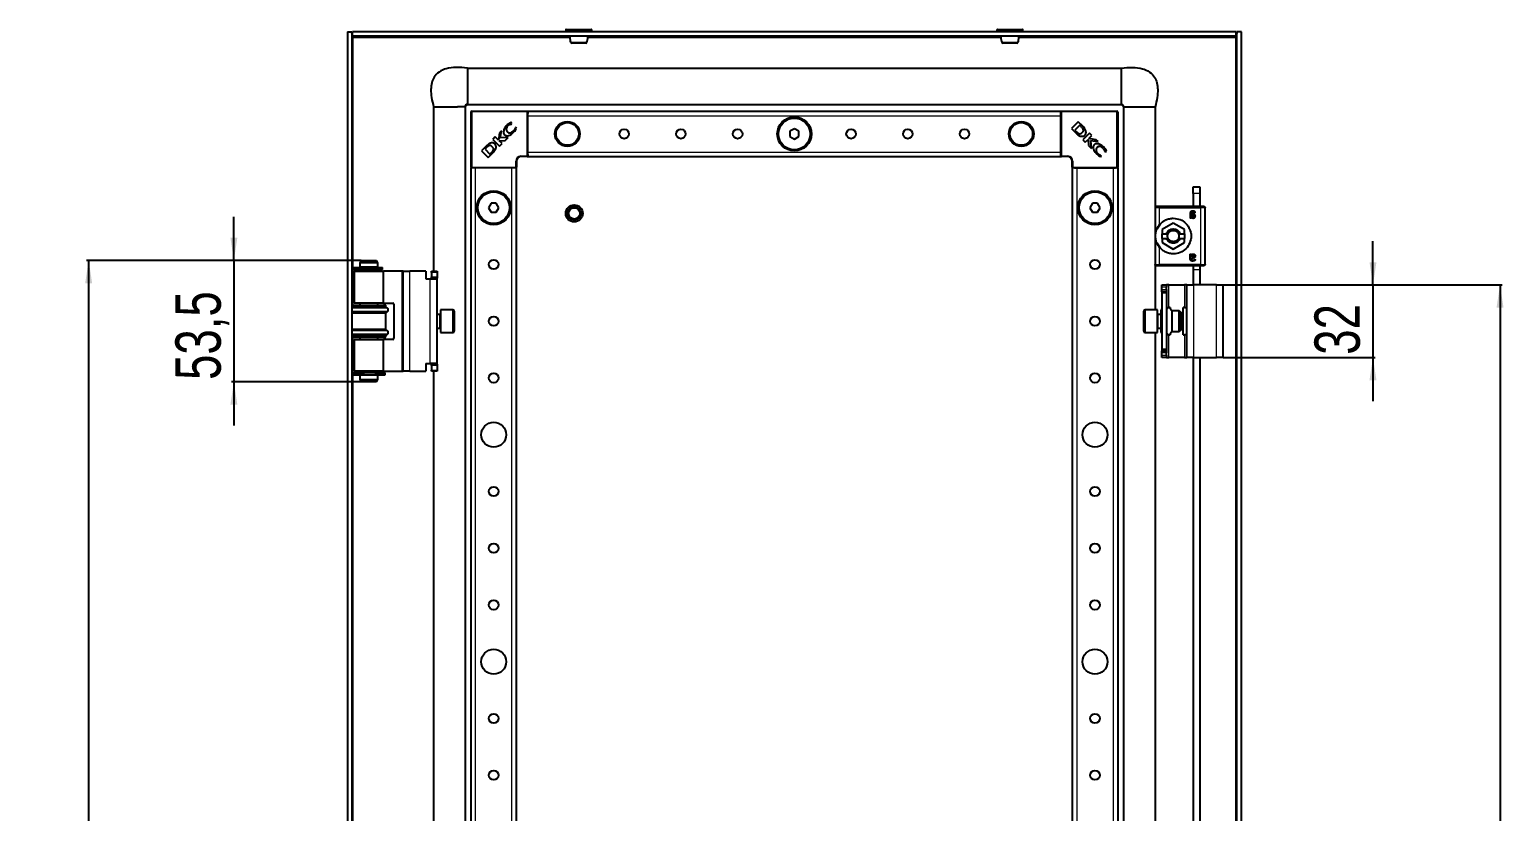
# Model space of a CAD drawing. Header units: millimetres. Extents: x -165 to 1228, y -811 to 1017.
# Drawn here: x 578 to 1228, y 523 to 868 of the extents above; entities that cross this region are included whole.
import ezdxf

# ---------------------------------------------------------------- set-up
doc = ezdxf.new("R2010")
doc.units = ezdxf.units.MM
doc.layers.add('FORMAT', color=7, linetype='Continuous')
doc.styles.add('SLDTEXTSTYLE0', font='TXT', dxfattribs={"width": 0.75})
doc.dimstyles.new('SLDDIMSTYLE0', dxfattribs={"dimtxt": 20, "dimasz": 10, "dimexe": 0, "dimexo": 0.0625, "dimgap": 5, "dimtad": 2, "dimdec": 1, "dimrnd": 1e-09, "dimzin": 12, "dimdsep": 46, "dimtxsty": 'SLDTEXTSTYLE0', "dimsah": 1, "dimcen": 0.09, "dimadec": 0, "dimazin": 3, "dimtfac": 1, "dimtofl": 0, "dimtmove": 0, "dimatfit": 3, "dimfxl": 0, "dimfrac": 2, "dimtolj": 1, "dimtzin": 12, "dimarcsym": 0})
doc.dimstyles.new('SLDDIMSTYLE1', dxfattribs={"dimtxt": 20, "dimasz": 10, "dimexe": 0, "dimexo": 0.0625, "dimgap": 5, "dimtad": 2, "dimdec": 1, "dimrnd": 1e-09, "dimzin": 12, "dimdsep": 46, "dimtxsty": 'SLDTEXTSTYLE0', "dimsah": 1, "dimcen": 0.09, "dimadec": 0, "dimazin": 3, "dimtfac": 1, "dimtmove": 0, "dimatfit": 0, "dimfxl": 0, "dimfrac": 2, "dimtolj": 1, "dimtzin": 12, "dimarcsym": 0})

# ---------------------------------------------------------------- blocks, each defined once
blk = doc.blocks.new('_D_4')
at = {"layer": 'FORMAT'}
for p, q in [((668.06, 765.89), (668.06, 785.12)), ((724.13, 765.89), (667.06, 765.89)), ((668.06, 765.89), (668.06, 712.39)), ((724.13, 712.39), (667.06, 712.39)), ((668.06, 712.39), (668.06, 693.16))]:
    blk.add_line(p, q, dxfattribs=at)
for points in [[(668.06, 765.89), (669.59, 775.89), (666.52, 775.89)], [(668.06, 712.39), (666.52, 702.39), (669.59, 702.39)]]:
    blk.add_solid(points, dxfattribs=at)
at = {"layer": 'FORMAT', "insert": (642.27, 713.28), "char_height": 20, "attachment_point": 1, "rotation": 90, "style": 'SLDTEXTSTYLE0'}
blk.add_mtext('53,5', dxfattribs=at)
blk = doc.blocks.new('_D_5')
at = {"layer": 'FORMAT'}
for p, q in [((1104.07, 755.14), (1227.07, 755.14)), ((1226.07, 755.14), (1226.07, -576.86)), ((1104.07, -576.86), (1227.07, -576.86))]:
    blk.add_line(p, q, dxfattribs=at)
for points in [[(1226.07, 755.14), (1224.53, 745.14), (1227.6, 745.14)], [(1226.07, -576.86), (1227.6, -566.86), (1224.53, -566.86)]]:
    blk.add_solid(points, dxfattribs=at)
at = {"layer": 'FORMAT', "insert": (1200.28, 59.58), "char_height": 20, "attachment_point": 1, "rotation": 90, "style": 'SLDTEXTSTYLE0'}
blk.add_mtext('1332', dxfattribs=at)
blk = doc.blocks.new('_D_6')
at = {"layer": 'FORMAT'}
for p, q in [((1170.07, 755.14), (1170.07, 774.37)), ((1104.07, 755.14), (1171.07, 755.14)), ((1170.07, 755.14), (1170.07, 723.14)), ((1104.07, 723.14), (1171.07, 723.14)), ((1170.07, 723.14), (1170.07, 703.91))]:
    blk.add_line(p, q, dxfattribs=at)
for points in [[(1170.07, 755.14), (1171.6, 765.14), (1168.53, 765.14)], [(1170.07, 723.14), (1168.53, 713.14), (1171.6, 713.14)]]:
    blk.add_solid(points, dxfattribs=at)
at = {"layer": 'FORMAT', "insert": (1144.28, 724.36), "char_height": 20, "attachment_point": 1, "rotation": 90, "style": 'SLDTEXTSTYLE0'}
blk.add_mtext('32', dxfattribs=at)
blk = doc.blocks.new('_D_7')
at = {"layer": 'FORMAT'}
for p, q in [((724.13, 765.89), (603.06, 765.89)), ((604.06, 765.89), (604.06, -587.61)), ((724.13, -587.61), (603.06, -587.61))]:
    blk.add_line(p, q, dxfattribs=at)
for points in [[(604.06, 765.89), (602.52, 755.89), (605.59, 755.89)], [(604.06, -587.61), (605.59, -577.61), (602.52, -577.61)]]:
    blk.add_solid(points, dxfattribs=at)
at = {"layer": 'FORMAT', "insert": (578.27, 48.5), "char_height": 20, "attachment_point": 1, "rotation": 90, "style": 'SLDTEXTSTYLE0'}
blk.add_mtext('1353,5', dxfattribs=at)

msp = doc.modelspace()

# ---------------------------------------------------------------- linework, layer by layer
at = {"color": 7, "linetype": 'Continuous', "lineweight": 25}
for p, q in [((718.06, 866.64), (720.06, 866.64)), ((718.06, 866.64), (718.06, -688.36)), ((720.06, 866.64), (720.06, -688.36)), ((720.36, 864.64), (720.36, 866.64)), ((1109.76, 866.64), (720.36, 866.64)), ((1109.76, 864.64), (720.36, 864.64)), ((720.66, 864.04), (720.46, 864.64)), ((814.31, 867.39), (814.31, 866.64)), ((814.56, 867.64), (825.56, 867.64)), ((825.81, 866.64), (825.81, 867.39)), ((1004.31, 867.39), (1004.31, 866.64)), ((1004.56, 867.64), (1013.07, 867.64)), ((1013.07, 867.64), (1015.56, 867.64)), ((1015.81, 866.64), (1015.81, 867.39)), ((1109.67, 864.64), (1109.46, 864.04)), ((1109.76, 864.64), (1109.76, 866.64)), ((1110.06, -688.36), (1110.06, 866.64)), ((1112.06, 866.64), (1110.06, 866.64)), ((1112.06, -688.36), (1112.06, 866.64)), ((771.06, 850.64), (771.06, 834.8)), ((771.06, 850.64), (1059.06, 850.64)), ((756.06, 833.64), (757.04, 833.64)), ((756.06, 833.64), (756.06, 761.14)), ((757.04, 833.64), (759.49, 833.64)), ((759.49, 833.64), (763.06, 833.64)), ((763.06, 833.64), (766.63, 833.64)), ((770.06, 833.64), (770.06, -655.36)), ((771.06, 834.64), (1059.06, 834.64)), ((772.86, 831.64), (797.26, 831.64)), ((797.56, 831.34), (797.56, 831.64)), ((797.56, 831.64), (1032.56, 831.64)), ((1032.56, 831.34), (1032.56, 831.64)), ((1032.86, 831.64), (1057.26, 831.64)), ((1060.06, 833.64), (1060.06, -655.36)), ((1074.06, 833.64), (1074.06, 789.31)), ((772.56, 806.94), (772.56, 831.34)), ((790.5, 826.1), (790.16, 826.78)), ((790.36, 825.96), (790.5, 826.1)), ((797.56, 831.34), (797.56, 830.69)), ((797.56, 829.64), (797.56, 830.69)), ((797.56, 813.64), (797.56, 829.64)), ((1032.56, 830.69), (1032.56, 831.34)), ((1032.56, 829.64), (1032.56, 830.69)), ((1032.56, 813.64), (1032.56, 829.64)), ((1040.17, 826.99), (1037.21, 824.03)), ((1040.87, 825.47), (1038.69, 823.29)), ((1042.16, 825), (1040.17, 826.99)), ((1041.61, 824.75), (1040.87, 825.47)), ((1057.56, 831.34), (1057.56, 806.94)), ((783.26, 820.3), (782.21, 819.25)), ((782.21, 819.25), (785.17, 816.29)), ((784.65, 818.91), (783.26, 820.3)), ((785.14, 822.17), (784.65, 818.91)), ((784.99, 818.59), (787.65, 818.77)), ((786.23, 817.35), (784.99, 818.59)), ((785.93, 822.97), (785.14, 822.17)), ((785.46, 819.87), (785.93, 822.97)), ((788.93, 820.05), (785.46, 819.87)), ((787.65, 818.77), (788.93, 820.05)), ((792.31, 824.52), (792.2, 824.41)), ((792.56, 824.01), (792.31, 824.52)), ((915.06, 823.95), (913.06, 822.79)), ((913.06, 822.79), (913.06, 820.48)), ((913.06, 820.48), (915.06, 819.33)), ((917.06, 822.79), (915.06, 823.95)), ((915.06, 819.33), (917.06, 820.48)), ((917.06, 820.48), (917.06, 822.79)), ((1037.21, 824.03), (1039.1, 822.14)), ((1038.69, 823.29), (1039.37, 822.63)), ((1039.1, 822.14), (1039.12, 822.12)), ((1045.17, 821.99), (1042.21, 819.03)), ((1042.21, 819.03), (1043.27, 817.97)), ((1043.27, 817.97), (1044.51, 819.21)), ((1044.51, 819.21), (1044.69, 816.55)), ((1044.83, 819.55), (1046.22, 820.94)), ((1048.09, 819.06), (1044.83, 819.55)), ((1046.22, 820.94), (1045.17, 821.99)), ((1045.79, 818.74), (1048.89, 818.27)), ((1045.97, 815.27), (1045.79, 818.74)), ((1048.89, 818.27), (1048.09, 819.06)), ((779.2, 816.24), (777.21, 814.25)), ((777.21, 814.25), (780.17, 811.29)), ((779.45, 815.69), (778.73, 814.95)), ((778.73, 814.95), (780.91, 812.77)), ((780.17, 811.29), (782.06, 813.18)), ((780.91, 812.77), (781.57, 813.45)), ((782.06, 813.18), (782.08, 813.2)), ((785.17, 816.29), (786.23, 817.35)), ((797.56, 812.59), (797.56, 813.64)), ((797.56, 812.59), (797.56, 811.94)), ((1032.56, 812.59), (1032.56, 813.64)), ((1032.56, 811.94), (1032.56, 812.59)), ((1044.69, 816.55), (1045.97, 815.27)), ((1051.88, 813.84), (1052.02, 813.7)), ((1052.02, 813.7), (1052.7, 814.04)), ((772.56, -628.36), (772.56, 806.64)), ((772.86, 806.64), (772.56, 806.64)), ((773.51, 806.64), (772.86, 806.64)), ((774.56, 806.64), (773.51, 806.64)), ((790.56, 806.64), (774.56, 806.64)), ((791.61, 806.64), (790.56, 806.64)), ((792.26, 806.64), (791.61, 806.64)), ((792.56, 806.64), (792.26, 806.64)), ((792.56, 809.64), (792.56, 806.94)), ((792.56, -628.36), (792.56, 806.64)), ((797.26, 811.64), (794.56, 811.64)), ((797.56, 811.64), (797.56, 811.94)), ((797.56, 811.64), (1032.56, 811.64)), ((1032.56, 811.64), (1032.56, 811.94)), ((1035.56, 811.64), (1032.86, 811.64)), ((1037.56, 806.94), (1037.56, 809.64)), ((1037.56, 806.64), (1037.56, -628.36)), ((1037.56, 806.64), (1037.86, 806.64)), ((1038.51, 806.64), (1037.86, 806.64)), ((1038.51, 806.64), (1039.56, 806.64)), ((1039.56, 806.64), (1055.56, 806.64)), ((1049.93, 811.64), (1050.44, 811.89)), ((1050.44, 811.89), (1050.34, 812)), ((1055.56, 806.64), (1056.61, 806.64)), ((1057.26, 806.64), (1056.61, 806.64)), ((1057.26, 806.64), (1057.56, 806.64)), ((1057.56, 806.64), (1057.56, -628.36)), ((1090.76, 798.34), (1093.76, 798.34)), ((1090.76, 795.34), (1090.76, 798.34)), ((1090.76, 795.34), (1090.76, 789.64)), ((1093.76, 798.34), (1093.76, 795.34)), ((1093.76, 795.34), (1093.76, 789.64)), ((781.41, 791.14), (780.25, 789.14)), ((780.25, 789.14), (781.41, 787.14)), ((783.72, 791.14), (781.41, 791.14)), ((781.41, 787.14), (783.72, 787.14)), ((784.87, 789.14), (783.72, 791.14)), ((783.72, 787.14), (784.87, 789.14)), ((1046.41, 791.14), (1045.25, 789.14)), ((1045.25, 789.14), (1046.41, 787.14)), ((1048.72, 791.14), (1046.41, 791.14)), ((1046.41, 787.14), (1048.72, 787.14)), ((1049.87, 789.14), (1048.72, 791.14)), ((1048.72, 787.14), (1049.87, 789.14)), ((1074.06, 789.14), (1074.06, 764.14)), ((1094.06, 789.64), (1076.06, 789.64)), ((1089.5, 786.6), (1089.5, 784.73)), ((1090.03, 786.35), (1090.03, 786.56)), ((1090.41, 786.35), (1090.03, 786.35)), ((1094.66, 789.64), (1094.41, 789.64)), ((1096.06, 764.14), (1096.06, 789.14)), ((1074.89, 779.77), (1076.4, 782.02)), ((1082.06, 782.36), (1077.11, 779.5)), ((1087.01, 779.5), (1082.06, 782.36)), ((1089.96, 784.73), (1089.96, 785.01)), ((1090.35, 784.7), (1089.96, 785.01)), ((1090.03, 785.99), (1090.46, 785.99)), ((1090.03, 785.41), (1090.03, 785.99)), ((1076.4, 771.26), (1074.89, 773.51)), ((1077.11, 779.5), (1077.11, 777.64)), ((1077.11, 775.64), (1077.11, 777.64)), ((1077.11, 777.64), (1079.07, 777.64)), ((1077.11, 775.64), (1077.11, 773.78)), ((1077.11, 775.64), (1079.07, 775.64)), ((1077.11, 773.78), (1082.06, 770.92)), ((1079.77, 777.64), (1079.07, 777.64)), ((1079.07, 775.64), (1079.77, 775.64)), ((1082.06, 770.92), (1087.01, 773.78)), ((1085.05, 777.64), (1084.35, 777.64)), ((1084.35, 775.64), (1085.05, 775.64)), ((1085.05, 777.64), (1087.01, 777.64)), ((1085.05, 775.64), (1087.01, 775.64)), ((1087.01, 777.64), (1087.01, 779.5)), ((1087.01, 777.64), (1087.01, 775.64)), ((1087.01, 773.78), (1087.01, 775.64)), ((1089.5, 766.68), (1089.5, 768.55)), ((1089.96, 768.55), (1089.96, 768.27)), ((1090.03, 767.29), (1090.03, 767.87)), ((1090.46, 767.29), (1090.03, 767.29)), ((1090.41, 766.93), (1090.03, 766.93)), ((1090.03, 766.93), (1090.03, 766.71)), ((720.41, 762.84), (720.41, 761.94)), ((720.41, 762.84), (733.3, 762.84)), ((720.41, 761.94), (733.3, 761.94)), ((721.11, 761.14), (721.11, 747.14)), ((721.11, 761.14), (734.01, 761.14)), ((724.14, 765.89), (723.56, 764.89)), ((723.56, 764.89), (723.56, 762.89)), ((731.56, 764.89), (723.56, 764.89)), ((728.32, 762.89), (723.56, 762.89)), ((723.56, 761.89), (723.56, 761.14)), ((728.32, 761.89), (723.56, 761.89)), ((724.06, 762.89), (724.06, 762.84)), ((724.06, 761.94), (724.06, 761.89)), ((724.14, 765.89), (730.98, 765.89)), ((731.56, 762.89), (728.32, 762.89)), ((731.56, 761.89), (728.32, 761.89)), ((731.56, 764.89), (730.98, 765.89)), ((731.06, 762.84), (731.06, 762.89)), ((731.06, 761.89), (731.06, 761.94)), ((731.56, 762.89), (731.56, 764.89)), ((731.56, 761.14), (731.56, 761.89)), ((733.3, 762.84), (733.39, 762.84)), ((733.3, 761.94), (733.39, 761.94)), ((733.39, 761.94), (733.39, 762.84)), ((733.39, 762.84), (733.6, 762.84)), ((733.39, 761.94), (733.6, 761.94)), ((733.6, 761.94), (733.6, 762.84)), ((734.01, 747.14), (734.01, 761.14)), ((742.11, 761.14), (734.01, 761.14)), ((742.61, 761.14), (742.11, 761.14)), ((742.61, 717.14), (742.61, 761.14)), ((742.61, 761.14), (745.61, 761.14)), ((752.61, 761.14), (745.61, 761.14)), ((752.61, 761.14), (752.61, 757.84)), ((755.11, 761.14), (757.61, 761.14)), ((755.11, 760.64), (755.11, 761.14)), ((755.11, 760.64), (755.11, 758.64)), ((757.61, 761.14), (757.61, 760.64)), ((757.61, 760.64), (757.61, 758.64)), ((1074.06, 763.96), (1074.06, 744.14)), ((1076.06, 763.64), (1094.06, 763.64)), ((1090.76, 763.71), (1090.76, 761.84)), ((1090.76, 761.84), (1090.76, 755.14)), ((1093.76, 763.71), (1093.76, 761.84)), ((1093.76, 761.84), (1093.76, 755.14)), ((1094.41, 763.64), (1094.66, 763.64)), ((752.61, 757.84), (754.61, 757.84)), ((754.61, 757.84), (757.61, 757.84)), ((755.11, 758.14), (755.11, 758.64)), ((757.61, 758.14), (755.11, 758.14)), ((755.11, 758.14), (755.11, 757.84)), ((757.61, 758.64), (757.61, 758.14)), ((757.61, 757.84), (757.61, 758.14)), ((757.61, 720.44), (757.61, 757.84)), ((1077.06, 755.14), (1079.06, 755.14)), ((1077.06, 754.14), (1077.06, 755.14)), ((1077.06, 753.14), (1077.06, 754.14)), ((1079.06, 755.14), (1079.06, 754.14)), ((1080.06, 755.14), (1079.06, 755.14)), ((1079.06, 753.14), (1079.06, 754.14)), ((1080.06, 755.14), (1087.06, 755.14)), ((1088.06, 755.14), (1087.06, 755.14)), ((1088.06, 755.14), (1091.06, 755.14)), ((1088.06, 723.14), (1088.06, 755.14)), ((1101.06, 755.14), (1091.06, 755.14)), ((1101.06, 755.14), (1104.06, 755.14)), ((1104.06, 723.14), (1104.06, 755.14)), ((734.01, 747.14), (721.11, 747.14)), ((723.56, 747.14), (723.56, 746.14)), ((731.56, 746.14), (731.56, 747.14)), ((734.01, 747.14), (738.11, 747.14)), ((1077.06, 752.14), (1077.06, 753.14)), ((1079.06, 752.14), (1077.06, 752.14)), ((1077.06, 752.14), (1077.06, 751.64)), ((1079.06, 751.64), (1077.06, 751.64)), ((1077.06, 751.64), (1077.06, 726.64)), ((1079.06, 753.14), (1079.06, 752.14)), ((1079.06, 752.14), (1079.06, 751.64)), ((1079.06, 751.64), (1079.06, 726.64)), ((720.06, 746.14), (735.06, 746.14)), ((735.06, 745.54), (720.06, 745.54)), ((735.06, 742.74), (720.06, 742.74)), ((735.06, 745.54), (735.06, 746.14)), ((735.76, 744.85), (735.06, 745.54)), ((735.06, 742.74), (735.76, 743.43)), ((735.06, 735.54), (735.06, 742.74)), ((738.61, 746.64), (738.61, 731.64)), ((758.86, 742.14), (757.61, 742.14)), ((764.51, 744.14), (759.11, 744.14)), ((759.11, 744.14), (759.11, 734.14)), ((765.11, 743.54), (765.11, 734.74)), ((1069.06, 736.89), (1069.06, 743.54)), ((1075.06, 744.14), (1069.66, 744.14)), ((1075.06, 736.58), (1075.06, 744.14)), ((1076.56, 742.14), (1075.31, 742.14)), ((1077.06, 744.14), (1076.56, 744.14)), ((1076.56, 744.14), (1076.56, 742.93)), ((1076.56, 742.93), (1076.56, 734.14)), ((1079.06, 745.14), (1080.06, 745.14)), ((1080.76, 745.14), (1080.06, 745.14)), ((1080.76, 745.14), (1080.76, 744.69)), ((1084.69, 743.64), (1081.56, 743.64)), ((1081.56, 734.64), (1081.56, 743.64)), ((1085.56, 743.14), (1084.69, 743.64)), ((1084.69, 734.64), (1084.69, 743.64)), ((1085.56, 735.14), (1085.56, 743.14)), ((1086.36, 733.14), (1086.36, 745.14)), ((1087.06, 745.14), (1086.36, 745.14)), ((1087.06, 745.14), (1088.06, 745.14)), ((735.06, 735.54), (720.06, 735.54)), ((735.76, 734.85), (735.06, 735.54)), ((757.61, 736.14), (758.86, 736.14)), ((759.11, 734.14), (764.51, 734.14)), ((1069.06, 734.74), (1069.06, 736.89)), ((1069.66, 734.14), (1075.06, 734.14)), ((1074.06, 734.14), (1074.06, 414.31)), ((1075.06, 734.14), (1075.06, 736.58)), ((1075.31, 736.14), (1076.56, 736.14)), ((1076.56, 734.14), (1077.06, 734.14)), ((1081.56, 734.64), (1084.69, 734.64)), ((1084.69, 734.64), (1085.56, 735.14)), ((735.06, 732.74), (720.06, 732.74)), ((720.06, 732.14), (735.06, 732.14)), ((721.11, 731.14), (721.11, 717.14)), ((721.11, 731.14), (734.01, 731.14)), ((723.56, 732.14), (723.56, 731.14)), ((731.56, 731.14), (731.56, 732.14)), ((734.01, 717.14), (734.01, 731.14)), ((738.11, 731.14), (734.01, 731.14)), ((735.06, 732.74), (735.76, 733.43)), ((735.06, 732.14), (735.06, 732.74)), ((1080.06, 733.14), (1079.06, 733.14)), ((1080.06, 733.14), (1080.76, 733.14)), ((1080.76, 733.59), (1080.76, 733.14)), ((1086.36, 733.14), (1087.06, 733.14)), ((1088.06, 733.14), (1087.06, 733.14)), ((1079.06, 726.64), (1077.06, 726.64)), ((1077.06, 726.64), (1077.06, 726.14)), ((1077.06, 725.14), (1077.06, 726.14)), ((1077.06, 726.14), (1079.06, 726.14)), ((1077.06, 724.14), (1077.06, 725.14)), ((1077.06, 723.14), (1077.06, 724.14)), ((1079.06, 723.14), (1077.06, 723.14)), ((1079.06, 726.64), (1079.06, 726.14)), ((1079.06, 726.14), (1079.06, 725.14)), ((1079.06, 724.14), (1079.06, 725.14)), ((1079.06, 724.14), (1079.06, 723.14)), ((1079.06, 723.14), (1080.06, 723.14)), ((1087.06, 723.14), (1080.06, 723.14)), ((1087.06, 723.14), (1088.06, 723.14)), ((1091.06, 723.14), (1088.06, 723.14)), ((1090.76, 723.14), (1090.76, 414.64)), ((1091.06, 723.14), (1101.06, 723.14)), ((1093.76, 723.14), (1093.76, 414.64)), ((1104.06, 723.14), (1101.06, 723.14)), ((720.41, 716.34), (720.41, 715.44)), ((720.41, 716.34), (724.41, 716.34)), ((720.41, 715.44), (724.41, 715.44)), ((734.01, 717.14), (721.11, 717.14)), ((723.56, 717.14), (723.56, 716.39)), ((728.32, 716.39), (723.56, 716.39)), ((723.56, 715.39), (723.56, 713.39)), ((728.32, 715.39), (723.56, 715.39)), ((724.06, 716.39), (724.06, 716.34)), ((724.06, 715.44), (724.06, 715.39)), ((724.41, 716.34), (725.05, 716.34)), ((724.41, 715.44), (725.05, 715.44)), ((725.05, 716.34), (725.39, 716.34)), ((725.05, 715.44), (725.39, 715.44)), ((725.39, 715.44), (725.39, 716.34)), ((725.39, 716.34), (725.39, 716.34)), ((725.39, 715.44), (725.39, 715.44)), ((731.56, 716.39), (728.32, 716.39)), ((731.56, 715.39), (728.32, 715.39)), ((730.49, 716.34), (730.49, 715.44)), ((730.49, 716.34), (730.51, 716.34)), ((730.49, 715.44), (730.51, 715.44)), ((730.51, 716.34), (731.8, 716.34)), ((730.51, 715.44), (731.8, 715.44)), ((731.06, 716.34), (731.06, 716.39)), ((731.06, 715.39), (731.06, 715.44)), ((731.56, 716.39), (731.56, 717.14)), ((731.56, 713.39), (731.56, 715.39)), ((731.8, 716.34), (732.53, 716.34)), ((731.8, 715.44), (732.53, 715.44)), ((732.53, 716.34), (734.71, 716.34)), ((732.53, 715.44), (734.71, 715.44)), ((734.01, 717.14), (742.11, 717.14)), ((734.71, 715.44), (734.71, 716.34)), ((742.11, 717.14), (742.61, 717.14)), ((745.61, 717.14), (742.61, 717.14)), ((745.61, 717.14), (752.61, 717.14)), ((752.61, 720.44), (754.61, 720.44)), ((752.61, 720.44), (752.61, 717.14)), ((757.61, 720.44), (754.61, 720.44)), ((755.11, 720.44), (755.11, 720.14)), ((755.11, 720.14), (757.61, 720.14)), ((755.11, 719.64), (755.11, 720.14)), ((755.11, 719.64), (755.11, 717.64)), ((755.11, 717.14), (755.11, 717.64)), ((757.61, 717.14), (755.11, 717.14)), ((756.06, 717.14), (756.06, 386.14)), ((757.61, 720.14), (757.61, 720.44)), ((757.61, 720.14), (757.61, 719.64)), ((757.61, 719.64), (757.61, 717.64)), ((757.61, 717.64), (757.61, 717.14)), ((723.56, 713.39), (724.14, 712.39)), ((723.56, 713.39), (728.32, 713.39)), ((728.21, 712.39), (724.14, 712.39)), ((730.98, 712.39), (728.21, 712.39)), ((728.32, 713.39), (731.56, 713.39)), ((730.98, 712.39), (731.56, 713.39))]:
    msp.add_line(p, q, dxfattribs=at)
at = {"color": 8, "linetype": 'Continuous', "lineweight": 18}
for p, q in [((720.66, 762.84), (720.66, 864.04)), ((720.66, 864.04), (816.09, 864.04)), ((825.81, 867.39), (814.31, 867.39)), ((824.03, 864.04), (1006.09, 864.04)), ((1013.21, 867.39), (1004.31, 867.39)), ((1015.81, 867.39), (1013.21, 867.39)), ((1014.03, 864.04), (1109.46, 864.04)), ((1109.46, 864.04), (1109.46, -685.76)), ((772.86, 831.34), (772.86, 831.64)), ((797.26, 831.64), (797.26, 831.34)), ((1032.86, 831.34), (1032.86, 831.64)), ((1057.26, 831.34), (1057.26, 831.64)), ((772.86, 831.34), (772.56, 831.34)), ((772.86, 831.34), (772.86, 806.94)), ((797.26, 831.34), (772.86, 831.34)), ((797.26, 811.94), (797.26, 831.34)), ((797.56, 831.34), (797.26, 831.34)), ((797.56, 829.64), (1032.56, 829.64)), ((1032.86, 831.34), (1032.56, 831.34)), ((1032.86, 831.34), (1032.86, 811.94)), ((1057.26, 831.34), (1032.86, 831.34)), ((1057.26, 806.94), (1057.26, 831.34)), ((1057.26, 831.34), (1057.56, 831.34)), ((797.56, 813.64), (1032.56, 813.64)), ((772.86, 806.94), (772.56, 806.94)), ((772.86, 806.94), (792.26, 806.94)), ((772.86, 806.94), (772.86, 806.64)), ((774.56, -628.36), (774.56, 806.64)), ((790.56, -628.36), (790.56, 806.64)), ((792.26, 806.94), (792.26, 809.64)), ((792.56, 809.64), (792.26, 809.64)), ((792.26, 806.94), (792.26, 806.64)), ((792.56, 806.94), (792.26, 806.94)), ((794.56, 811.94), (797.26, 811.94)), ((794.56, 811.64), (794.56, 811.94)), ((797.26, 811.94), (797.26, 811.64)), ((797.56, 811.94), (797.26, 811.94)), ((1032.86, 811.94), (1032.56, 811.94)), ((1032.86, 811.94), (1035.56, 811.94)), ((1032.86, 811.64), (1032.86, 811.94)), ((1035.56, 811.64), (1035.56, 811.94)), ((1037.56, 809.64), (1037.86, 809.64)), ((1037.86, 806.94), (1037.56, 806.94)), ((1037.86, 809.64), (1037.86, 806.94)), ((1037.86, 806.94), (1057.26, 806.94)), ((1037.86, 806.64), (1037.86, 806.94)), ((1039.56, 806.64), (1039.56, -628.36)), ((1055.56, 806.64), (1055.56, -628.36)), ((1057.26, 806.64), (1057.26, 806.94)), ((1057.56, 806.94), (1057.26, 806.94)), ((1093.76, 795.34), (1090.76, 795.34)), ((1076.06, 781.7), (1076.06, 789.14)), ((1076.06, 789.14), (1094.06, 789.14)), ((1094.06, 789.14), (1094.06, 764.14)), ((1082.06, 774.14), (1082.06, 773.49)), ((1076.06, 764.14), (1076.06, 771.58)), ((720.66, 746.14), (720.66, 761.94)), ((733.3, 762.84), (733.3, 761.94)), ((742.11, 761.14), (742.11, 717.14)), ((745.61, 717.14), (745.61, 761.14)), ((757.61, 760.64), (755.11, 760.64)), ((1094.06, 764.14), (1076.06, 764.14)), ((1090.76, 761.84), (1093.76, 761.84)), ((754.61, 720.44), (754.61, 757.84)), ((755.11, 758.64), (757.61, 758.64)), ((1079.06, 754.14), (1077.06, 754.14)), ((1080.06, 745.14), (1080.06, 755.14)), ((1087.06, 755.14), (1087.06, 745.14)), ((1091.06, 723.14), (1091.06, 755.14)), ((1101.06, 723.14), (1101.06, 755.14)), ((1077.06, 753.14), (1079.06, 753.14)), ((735.76, 744.85), (720.06, 744.85)), ((735.76, 743.43), (720.06, 743.43)), ((758.86, 741.73), (758.86, 742.14)), ((758.86, 736.14), (758.86, 741.73)), ((764.51, 734.14), (764.51, 744.14)), ((1069.66, 744.14), (1069.66, 736.58)), ((1075.31, 742.14), (1075.31, 736.14)), ((735.76, 734.85), (720.06, 734.85)), ((1069.66, 736.58), (1069.66, 734.14)), ((735.76, 733.43), (720.06, 733.43)), ((720.66, 716.34), (720.66, 732.14)), ((1080.06, 723.14), (1080.06, 733.14)), ((1087.06, 733.14), (1087.06, 723.14)), ((1079.06, 725.14), (1077.06, 725.14)), ((1077.06, 724.14), (1079.06, 724.14)), ((720.66, 387.84), (720.66, 715.44)), ((724.41, 716.34), (724.41, 715.44)), ((725.05, 716.34), (725.05, 715.44)), ((725.39, 716.34), (725.39, 715.44)), ((730.51, 716.34), (730.51, 715.44)), ((731.8, 716.34), (731.8, 715.44)), ((732.53, 716.34), (732.53, 715.44)), ((757.61, 719.64), (755.11, 719.64)), ((755.11, 717.64), (757.61, 717.64))]:
    msp.add_line(p, q, dxfattribs=at)
at = {"color": 7, "linetype": 'Continuous', "lineweight": 25}
for centre, radius in [((815.06, 821.64), 5.5), ((815.06, 821.64), 5), ((915.06, 821.64), 7.5), ((915.06, 821.64), 7), ((1015.06, 821.64), 5.5), ((1015.06, 821.64), 5), ((840.06, 821.64), 2.1), ((865.06, 821.64), 2.1), ((890.06, 821.64), 2.1), ((940.06, 821.64), 2.1), ((965.06, 821.64), 2.1), ((990.06, 821.64), 2.1), ((782.56, 789.14), 7.5), ((782.56, 789.14), 7), ((1047.56, 789.14), 7.5), ((1047.56, 789.14), 7), ((818.06, 786.64), 3.75), ((818.06, 786.64), 3), ((818.06, 786.64), 2.5), ((782.56, 764.14), 2.1), ((1047.56, 764.14), 2.1), ((782.56, 739.14), 2.1), ((1047.56, 739.14), 2.1), ((782.56, 714.14), 2.1), ((1047.56, 714.14), 2.1), ((782.56, 689.14), 5.5), ((1047.56, 689.14), 5.5), ((782.56, 664.14), 2.1), ((1047.56, 664.14), 2.1), ((782.56, 639.14), 2.1), ((1047.56, 639.14), 2.1), ((782.56, 614.14), 2.1), ((1047.56, 614.14), 2.1), ((782.56, 589.14), 5.5), ((1047.56, 589.14), 5.5), ((782.56, 564.14), 2.1), ((1047.56, 564.14), 2.1), ((782.56, 539.14), 2.1), ((1047.56, 539.14), 2.1)]:
    msp.add_circle(centre, radius, dxfattribs=at)
at = {"color": 8, "linetype": 'Continuous', "lineweight": 18}
for centre in [(815.06, 821.64), (1015.06, 821.64)]:
    msp.add_circle(centre, 5.3, dxfattribs=at)
at = {"color": 7, "linetype": 'Continuous', "lineweight": 25}
for centre, radius, start, end in [((814.56, 867.39), 0.25, 90, 180), ((825.56, 867.39), 0.25, 0, 90), ((1004.56, 867.39), 0.25, 90, 180), ((1015.56, 867.39), 0.25, 0, 90), ((816.95, 862.14), 0.5, 195.31604, 270.02276), ((823.17, 862.14), 0.5, 269.99815, 345.40011), ((1006.95, 862.14), 0.5, 195.24646, 270.04596), ((1013.17, 862.14), 0.5, 269.96367, 344.83397), ((772.86, 831.34), 0.3, 90, 180), ((797.26, 831.34), 0.3, 360, 90), ((1032.86, 831.34), 0.3, 90, 180), ((1057.26, 831.34), 0.3, 0, 90), ((790.07, 823.64), 1.97, 128.45405, 215.887), ((789.63, 824.05), 1.94, 233.30966, 322.34638), ((1037.14, 820.57), 6.12, 36.98881, 43.07444), ((1038.95, 821.34), 4.87, 20.34448, 48.77765), ((782.86, 813.03), 4.87, 110.34448, 138.77765), ((783.63, 811.22), 6.12, 126.98881, 133.07444), ((1049.97, 814.57), 1.94, 143.30966, 232.34638), ((1049.56, 814.13), 1.97, 38.45405, 125.887), ((772.86, 806.94), 0.3, 180, 270), ((792.26, 806.94), 0.3, 270, 0), ((794.56, 809.64), 2, 90, 180), ((797.26, 811.94), 0.3, 270, 360), ((1032.86, 811.94), 0.3, 180, 270), ((1035.56, 809.64), 2, 0, 90), ((1037.86, 806.94), 0.3, 180, 270), ((1057.26, 806.94), 0.3, 270, 0), ((738.11, 746.64), 0.5, 0, 90), ((735.06, 744.14), 1, 314.427, 45.573), ((758.86, 742.39), 0.25, 270, 0), ((764.51, 743.54), 0.6, 0, 90), ((1069.66, 743.54), 0.6, 90, 180), ((1075.31, 742.39), 0.25, 180, 270), ((735.06, 734.14), 1, 314.427, 45.573), ((758.86, 735.89), 0.25, 0, 90), ((764.51, 734.74), 0.6, 270, 360), ((1069.66, 734.74), 0.6, 180, 270), ((1075.31, 735.89), 0.25, 90, 180), ((738.11, 731.64), 0.5, 270, 0)]:
    msp.add_arc(centre, radius, start, end, dxfattribs=at)
at = {"color": 8, "linetype": 'Continuous', "lineweight": 18}
for centre, start, end in [((794.56, 809.64), 90, 180), ((1035.56, 809.64), 0, 90)]:
    msp.add_arc(centre, 2.3, start, end, dxfattribs=at)
at = {"color": 7, "linetype": 'Continuous', "lineweight": 25}
for points, knots in [([(720.36, 864.94), (720.33, 865.02), (720.22, 865.34), (720.1, 865.91), (720.07, 866.39), (720.06, 866.64)], [0, 0, 0, 0, 0.141742, 0.566203, 1, 1, 1, 1]), ([(720.36, 864.64), (720.41, 864.64), (720.46, 864.57), (720.56, 864.35), (720.61, 864.2), (720.66, 864.04)], [0, 0, 0, 0, 0.5, 0.5, 1, 1, 1, 1]), ([(816.04, 864.64), (816.04, 864.51), (816.06, 863.59), (816.28, 862.73), (816.47, 861.99)], [0, 0, 0, 0, 0.14185, 1, 1, 1, 1]), ([(823.65, 861.99), (823.84, 862.73), (824.06, 863.59), (824.08, 864.51), (824.08, 864.64)], [0, 0, 0, 0, 0.8581496, 1, 1, 1, 1]), ([(1006.04, 864.64), (1006.04, 864.51), (1006.06, 863.59), (1006.28, 862.73), (1006.47, 861.99)], [0, 0, 0, 0, 0.1418495, 1, 1, 1, 1]), ([(1013.65, 861.99), (1013.84, 862.73), (1014.06, 863.59), (1014.08, 864.51), (1014.08, 864.64)], [0, 0, 0, 0, 0.85815, 1, 1, 1, 1]), ([(1109.46, 864.04), (1109.51, 864.2), (1109.56, 864.35), (1109.66, 864.57), (1109.71, 864.64), (1109.76, 864.64)], [0, 0, 0, 0, 0.5, 0.5, 1, 1, 1, 1]), ([(1110.06, 866.64), (1110.04, 866.26), (1110, 865.69), (1109.82, 865.12), (1109.76, 864.92)], [0, 0, 0, 0, 0.662931, 1, 1, 1, 1]), ([(818.36, 861.64), (818.17, 861.64), (817.7, 861.64), (817.15, 861.64), (817.02, 861.64), (816.96, 861.64)], [0, 0, 0, 0, 0.256553, 0.627981, 1, 1, 1, 1]), ([(823.17, 861.64), (823.13, 861.64), (823.05, 861.64), (822.49, 861.64), (821.68, 861.64), (820.69, 861.64), (819.63, 861.64), (818.84, 861.64), (818.45, 861.64), (818.36, 861.64)], [0, 0, 0, 0, 0.158514, 0.317278, 0.475863, 0.634247, 0.792477, 0.950708, 1, 1, 1, 1]), ([(1013.13, 861.64), (1013.14, 861.64), (1013.19, 861.64), (1012.91, 861.64), (1012.39, 861.64), (1011.67, 861.64), (1010.82, 861.64), (1009.75, 861.64), (1008.73, 861.64), (1007.85, 861.64), (1007.24, 861.64), (1006.94, 861.64), (1006.98, 861.64), (1006.99, 861.64)], [0, 0, 0, 0, 0.03384, 0.141254, 0.248698, 0.315774, 0.423314, 0.530846, 0.63821, 0.745706, 0.853372, 0.960917, 1, 1, 1, 1]), ([(771.06, 850.64), (769.33, 850.81), (766.19, 851.11), (761.87, 850.6), (758.43, 849.17), (756.22, 846.85), (755.14, 844.09), (754.82, 841.04), (755.11, 837.48), (755.73, 834.99), (756.06, 833.64)], [0, 0, 0, 0, 0.176713, 0.320911, 0.440308, 0.54837, 0.6374, 0.738878, 0.858543, 1, 1, 1, 1]), ([(1059.06, 850.64), (1060.79, 850.81), (1063.93, 851.11), (1068.25, 850.6), (1071.69, 849.17), (1073.9, 846.85), (1074.99, 844.09), (1075.31, 841.04), (1075.01, 837.48), (1074.39, 834.99), (1074.06, 833.64)], [0, 0, 0, 0, 0.176713, 0.320911, 0.440308, 0.54837, 0.6374, 0.738878, 0.858543, 1, 1, 1, 1]), ([(1059.06, 850.64), (1059.06, 850.61), (1059.06, 850.55), (1059.06, 849.9), (1059.06, 848.44), (1059.06, 846.25), (1059.06, 844.25), (1059.06, 842.64), (1059.06, 841.03), (1059.06, 839.03), (1059.06, 836.85), (1059.06, 835.34), (1059.06, 834.94), (1059.06, 834.8)], [0, 0, 0, 0, 0.069165, 0.1363, 0.267291, 0.398282, 0.465417, 0.534583, 0.603748, 0.670883, 0.801874, 0.932865, 1, 1, 1, 1]), ([(769.95, 833.64), (769.92, 833.64), (769.84, 833.64), (769.38, 833.64), (769.08, 833.64)], [0, 0, 0, 0, 0.3567269, 1, 1, 1, 1]), ([(770.02, 833.64), (770.04, 833.78), (770.07, 834.02), (770.2, 834.22), (770.32, 834.31), (770.37, 834.41), (770.39, 834.48), (770.41, 834.54), (770.42, 834.58), (770.44, 834.61), (770.47, 834.66), (770.53, 834.71), (770.65, 834.77), (770.84, 834.81), (770.98, 834.8), (771.06, 834.8)], [0, 0, 0, 0, 0.233411, 0.418546, 0.549351, 0.595026, 0.631329, 0.647111, 0.661994, 0.676639, 0.691742, 0.725563, 0.766794, 0.872627, 1, 1, 1, 1]), ([(770.06, 833.64), (770.21, 833.87), (770.48, 834.27), (770.88, 834.53), (771.06, 834.64)], [0, 0, 0, 0, 0.561561, 1, 1, 1, 1]), ([(1059.06, 834.8), (1059.16, 834.79), (1059.3, 834.77), (1059.46, 834.7), (1059.54, 834.64), (1059.6, 834.58), (1059.64, 834.51), (1059.67, 834.43), (1059.73, 834.26), (1059.9, 834.18), (1060.05, 833.95), (1060.08, 833.75), (1060.1, 833.64)], [0, 0, 0, 0, 0.146823, 0.202041, 0.247643, 0.28691, 0.323569, 0.360785, 0.40083, 0.628513, 0.79432, 1, 1, 1, 1]), ([(1060.06, 833.64), (1059.91, 833.87), (1059.64, 834.27), (1059.24, 834.53), (1059.06, 834.64)], [0, 0, 0, 0, 0.561561, 1, 1, 1, 1]), ([(1060.18, 833.64), (1060.2, 833.64), (1060.29, 833.64), (1060.74, 833.64), (1061.04, 833.64)], [0, 0, 0, 0, 0.350861, 1, 1, 1, 1]), ([(788.43, 825.55), (788.1, 825.17), (787.49, 824.48), (786.93, 823.31), (786.8, 822.37), (786.95, 821.72), (787.14, 821.49), (787.23, 821.38)], [0, 0, 0, 0, 0.315674, 0.58952, 0.813199, 0.909026, 1, 1, 1, 1]), ([(790.16, 826.78), (789.83, 826.6), (789.2, 826.26), (788.67, 825.77), (788.43, 825.55)], [0, 0, 0, 0, 0.5368, 1, 1, 1, 1]), ([(788.85, 825.19), (789.11, 825.4), (789.55, 825.78), (790.12, 825.91), (790.36, 825.96)], [0, 0, 0, 0, 0.5796082, 1, 1, 1, 1]), ([(787.23, 821.38), (787.39, 821.24), (787.72, 820.96), (788.42, 820.79), (789.3, 820.92), (790.37, 821.49), (791.06, 822.13), (791.46, 822.5)], [0, 0, 0, 0, 0.130532, 0.266031, 0.423997, 0.666819, 1, 1, 1, 1]), ([(792.2, 824.41), (792.06, 824.1), (791.79, 823.53), (791.37, 823.07), (791.17, 822.86)], [0, 0, 0, 0, 0.547643, 1, 1, 1, 1]), ([(791.46, 822.5), (791.7, 822.77), (792.13, 823.23), (792.43, 823.78), (792.56, 824.01)], [0, 0, 0, 0, 0.577653, 1, 1, 1, 1]), ([(1039.12, 822.12), (1039.19, 822.05), (1039.35, 821.89), (1039.52, 821.74), (1039.6, 821.67)], [0, 0, 0, 0, 0.486421, 1, 1, 1, 1]), ([(1039.37, 822.63), (1039.57, 822.44), (1039.93, 822.09), (1040.47, 821.76), (1040.92, 821.7), (1041.26, 821.77), (1041.62, 821.96), (1041.83, 822.15), (1041.94, 822.26)], [0, 0, 0, 0, 0.274676, 0.503042, 0.607381, 0.716579, 0.843412, 1, 1, 1, 1]), ([(1039.6, 821.67), (1039.75, 821.53), (1040.02, 821.29), (1040.31, 821.08), (1040.45, 820.99)], [0, 0, 0, 0, 0.55183, 1, 1, 1, 1]), ([(1040.45, 820.99), (1040.65, 820.88), (1041.04, 820.67), (1041.67, 820.56), (1042.26, 820.6), (1042.8, 820.8), (1043.23, 821.16), (1043.53, 821.67), (1043.64, 822.33), (1043.56, 822.78), (1043.51, 823.03)], [0, 0, 0, 0, 0.138091, 0.265455, 0.384013, 0.496103, 0.605759, 0.71979, 0.847662, 1, 1, 1, 1]), ([(1041.94, 822.26), (1042.04, 822.36), (1042.2, 822.53), (1042.38, 822.81), (1042.47, 823.08), (1042.48, 823.41), (1042.32, 823.81), (1042.13, 824.09), (1042.03, 824.25)], [0, 0, 0, 0, 0.176808, 0.319231, 0.43938, 0.552395, 0.749205, 1, 1, 1, 1]), ([(781.94, 816.02), (781.84, 816.11), (781.67, 816.28), (781.39, 816.46), (781.12, 816.55), (780.79, 816.55), (780.39, 816.4), (780.11, 816.21), (779.95, 816.11)], [0, 0, 0, 0, 0.176808, 0.319231, 0.43938, 0.552395, 0.749205, 1, 1, 1, 1]), ([(783.21, 814.52), (783.32, 814.73), (783.53, 815.12), (783.64, 815.75), (783.6, 816.34), (783.4, 816.88), (783.04, 817.31), (782.53, 817.61), (781.87, 817.72), (781.42, 817.64), (781.17, 817.59)], [0, 0, 0, 0, 0.138091, 0.265455, 0.384013, 0.496103, 0.605759, 0.71979, 0.847662, 1, 1, 1, 1]), ([(781.57, 813.45), (781.76, 813.65), (782.11, 814.01), (782.44, 814.55), (782.5, 815), (782.43, 815.34), (782.24, 815.7), (782.05, 815.91), (781.94, 816.02)], [0, 0, 0, 0, 0.274676, 0.503042, 0.607381, 0.716579, 0.843412, 1, 1, 1, 1]), ([(782.08, 813.2), (782.15, 813.27), (782.31, 813.43), (782.46, 813.6), (782.53, 813.68)], [0, 0, 0, 0, 0.486421, 1, 1, 1, 1]), ([(782.53, 813.68), (782.67, 813.83), (782.91, 814.1), (783.12, 814.39), (783.21, 814.52)], [0, 0, 0, 0, 0.55183, 1, 1, 1, 1]), ([(1047.3, 816.97), (1047.16, 816.81), (1046.88, 816.48), (1046.72, 815.78), (1046.85, 814.9), (1047.41, 813.83), (1048.05, 813.14), (1048.42, 812.74)], [0, 0, 0, 0, 0.130532, 0.266031, 0.423997, 0.666819, 1, 1, 1, 1]), ([(1051.47, 815.77), (1051.09, 816.1), (1050.4, 816.71), (1049.23, 817.27), (1048.29, 817.4), (1047.65, 817.25), (1047.41, 817.06), (1047.3, 816.97)], [0, 0, 0, 0, 0.315674, 0.58952, 0.813199, 0.909026, 1, 1, 1, 1]), ([(1048.42, 812.74), (1048.69, 812.5), (1049.15, 812.07), (1049.7, 811.77), (1049.93, 811.64)], [0, 0, 0, 0, 0.577653, 1, 1, 1, 1]), ([(1050.34, 812), (1050.02, 812.14), (1049.45, 812.41), (1048.99, 812.83), (1048.78, 813.03)], [0, 0, 0, 0, 0.547643, 1, 1, 1, 1]), ([(1051.11, 815.35), (1051.32, 815.1), (1051.7, 814.65), (1051.83, 814.08), (1051.88, 813.84)], [0, 0, 0, 0, 0.579608, 1, 1, 1, 1]), ([(1052.7, 814.04), (1052.52, 814.37), (1052.18, 815.01), (1051.69, 815.53), (1051.47, 815.77)], [0, 0, 0, 0, 0.5368, 1, 1, 1, 1]), ([(1090.61, 787.64), (1090.47, 787.63), (1090.24, 787.62), (1089.96, 787.53), (1089.78, 787.41), (1089.63, 787.24), (1089.52, 786.97), (1089.51, 786.74), (1089.5, 786.6)], [0, 0, 0, 0, 0.2500888, 0.3824952, 0.5002586, 0.6221632, 0.7501335, 1, 1, 1, 1]), ([(1090.03, 786.56), (1090.04, 786.65), (1090.04, 786.79), (1090.1, 786.96), (1090.17, 787.07), (1090.28, 787.15), (1090.4, 787.2), (1090.54, 787.23), (1090.63, 787.23), (1090.67, 787.23)], [0, 0, 0, 0, 0.250023, 0.382539, 0.499802, 0.620838, 0.749652, 0.874777, 1, 1, 1, 1]), ([(1091.8, 785.42), (1091.79, 785.5), (1091.78, 785.66), (1091.69, 785.88), (1091.53, 786.05), (1091.27, 786.22), (1090.88, 786.33), (1090.57, 786.34), (1090.41, 786.35)], [0, 0, 0, 0, 0.1250486, 0.2498861, 0.3708558, 0.4998199, 0.7496086, 1, 1, 1, 1]), ([(1091.68, 787.14), (1091.68, 787.2), (1091.68, 787.28), (1091.61, 787.37), (1091.48, 787.46), (1091.15, 787.59), (1090.83, 787.62), (1090.61, 787.64)], [0, 0, 0, 0, 0.124693, 0.187182, 0.249773, 0.500039, 1, 1, 1, 1]), ([(1090.67, 787.23), (1090.83, 787.21), (1091.07, 787.18), (1091.33, 787.06), (1091.45, 786.99), (1091.52, 786.95), (1091.56, 786.94), (1091.58, 786.93)], [0, 0, 0, 0, 0.4986996, 0.7495075, 0.8749492, 0.9467834, 1, 1, 1, 1]), ([(1091.58, 786.93), (1091.59, 786.93), (1091.6, 786.94), (1091.62, 786.95), (1091.64, 786.96), (1091.65, 786.98), (1091.67, 787.02), (1091.68, 787.07), (1091.68, 787.11), (1091.68, 787.13), (1091.68, 787.14)], [0, 0, 0, 0, 0.128825, 0.180169, 0.243397, 0.36986, 0.499864, 0.749649, 0.843476, 1, 1, 1, 1]), ([(1076.06, 771.58), (1075.77, 771.96), (1075.2, 772.71), (1074.65, 773.96), (1074.3, 775.24), (1074.17, 776.64), (1074.3, 778.04), (1074.65, 779.32), (1075.21, 780.57), (1075.78, 781.32), (1076.06, 781.7)], [0, 0, 0, 0, 0.125762, 0.25037, 0.375307, 0.500139, 0.62481, 0.749763, 0.874888, 1, 1, 1, 1]), ([(1089.5, 784.73), (1089.5, 784.72), (1089.5, 784.7), (1089.52, 784.68), (1089.54, 784.66), (1089.62, 784.64), (1089.69, 784.64), (1089.73, 784.64)], [0, 0, 0, 0, 0.124881, 0.183376, 0.250934, 0.500336, 1, 1, 1, 1]), ([(1089.73, 784.64), (1089.78, 784.64), (1089.84, 784.64), (1089.92, 784.66), (1089.95, 784.68), (1089.96, 784.7), (1089.96, 784.72), (1089.96, 784.73)], [0, 0, 0, 0, 0.499718, 0.749437, 0.810587, 0.875078, 1, 1, 1, 1]), ([(1089.96, 785.01), (1090.08, 784.9), (1090.27, 784.73), (1090.55, 784.62), (1090.71, 784.59), (1090.79, 784.58), (1090.84, 784.58)], [0, 0, 0, 0, 0.499113, 0.749325, 0.874665, 1, 1, 1, 1]), ([(1090.75, 784.99), (1090.68, 785), (1090.54, 785.01), (1090.28, 785.15), (1090.13, 785.3), (1090.03, 785.41)], [0, 0, 0, 0, 0.249939, 0.499864, 1, 1, 1, 1]), ([(1090.46, 785.99), (1090.56, 785.99), (1090.74, 785.98), (1090.97, 785.92), (1091.11, 785.83), (1091.21, 785.73), (1091.26, 785.6), (1091.26, 785.51), (1091.27, 785.46)], [0, 0, 0, 0, 0.279652, 0.500248, 0.629485, 0.750186, 0.875763, 1, 1, 1, 1]), ([(1091.27, 785.46), (1091.26, 785.4), (1091.25, 785.3), (1091.19, 785.18), (1091.12, 785.11), (1091.04, 785.05), (1090.95, 785.02), (1090.85, 785), (1090.79, 784.99), (1090.75, 784.99)], [0, 0, 0, 0, 0.249168, 0.373635, 0.49939, 0.619394, 0.749656, 0.87477, 1, 1, 1, 1]), ([(1090.84, 784.58), (1090.96, 784.59), (1091.14, 784.6), (1091.37, 784.69), (1091.52, 784.78), (1091.64, 784.91), (1091.77, 785.12), (1091.79, 785.3), (1091.8, 785.42)], [0, 0, 0, 0, 0.25007, 0.379181, 0.500499, 0.62417, 0.750842, 1, 1, 1, 1]), ([(1089.5, 768.55), (1089.5, 768.56), (1089.5, 768.58), (1089.52, 768.6), (1089.54, 768.62), (1089.62, 768.64), (1089.69, 768.64), (1089.73, 768.64)], [0, 0, 0, 0, 0.124884, 0.186377, 0.250914, 0.500322, 1, 1, 1, 1]), ([(1090.61, 765.64), (1090.54, 765.64), (1090.39, 765.64), (1090.17, 765.68), (1089.96, 765.75), (1089.78, 765.87), (1089.63, 766.04), (1089.52, 766.31), (1089.51, 766.53), (1089.5, 766.68)], [0, 0, 0, 0, 0.125255, 0.250437, 0.383066, 0.500493, 0.622629, 0.75025, 1, 1, 1, 1]), ([(1089.73, 768.64), (1089.78, 768.64), (1089.84, 768.64), (1089.9, 768.62), (1089.93, 768.61), (1089.95, 768.6), (1089.96, 768.58), (1089.96, 768.56), (1089.96, 768.55)], [0, 0, 0, 0, 0.499162, 0.644242, 0.749698, 0.813605, 0.875217, 1, 1, 1, 1]), ([(1089.96, 768.27), (1090.08, 768.38), (1090.27, 768.55), (1090.59, 768.68), (1090.75, 768.69), (1090.84, 768.7)], [0, 0, 0, 0, 0.499364, 0.749701, 1, 1, 1, 1]), ([(1090.03, 767.87), (1090.13, 767.98), (1090.28, 768.14), (1090.51, 768.25), (1090.65, 768.28), (1090.72, 768.29), (1090.75, 768.29)], [0, 0, 0, 0, 0.499765, 0.749504, 0.874771, 1, 1, 1, 1]), ([(1090.03, 766.71), (1090.03, 766.67), (1090.03, 766.58), (1090.06, 766.45), (1090.1, 766.32), (1090.17, 766.21), (1090.28, 766.13), (1090.45, 766.06), (1090.58, 766.06), (1090.67, 766.05)], [0, 0, 0, 0, 0.125295, 0.250514, 0.383518, 0.50035, 0.621938, 0.750243, 1, 1, 1, 1]), ([(1091.8, 767.85), (1091.8, 767.82), (1091.79, 767.74), (1091.76, 767.58), (1091.69, 767.4), (1091.53, 767.22), (1091.26, 767.06), (1090.88, 766.95), (1090.57, 766.94), (1090.41, 766.93)], [0, 0, 0, 0, 0.062637, 0.125278, 0.250072, 0.374841, 0.499994, 0.749696, 1, 1, 1, 1]), ([(1091.27, 767.82), (1091.26, 767.77), (1091.26, 767.68), (1091.21, 767.55), (1091.11, 767.45), (1090.97, 767.36), (1090.74, 767.3), (1090.56, 767.29), (1090.46, 767.29)], [0, 0, 0, 0, 0.124446, 0.249795, 0.37, 0.499734, 0.719932, 1, 1, 1, 1]), ([(1090.75, 768.29), (1090.82, 768.28), (1090.92, 768.28), (1091.04, 768.23), (1091.12, 768.17), (1091.19, 768.1), (1091.24, 768.01), (1091.26, 767.91), (1091.27, 767.85), (1091.27, 767.82)], [0, 0, 0, 0, 0.2496231, 0.3771401, 0.499734, 0.6227303, 0.7498125, 0.8748762, 1, 1, 1, 1]), ([(1090.84, 768.7), (1090.96, 768.69), (1091.14, 768.68), (1091.37, 768.59), (1091.52, 768.5), (1091.64, 768.37), (1091.77, 768.16), (1091.79, 767.98), (1091.8, 767.85)], [0, 0, 0, 0, 0.25007, 0.379559, 0.500499, 0.624556, 0.750843, 1, 1, 1, 1]), ([(1091.68, 766.14), (1091.68, 766.11), (1091.68, 766.06), (1091.66, 765.97), (1091.61, 765.91), (1091.48, 765.82), (1091.15, 765.69), (1090.83, 765.66), (1090.61, 765.64)], [0, 0, 0, 0, 0.062686, 0.125173, 0.187628, 0.250185, 0.500314, 1, 1, 1, 1]), ([(1090.67, 766.05), (1090.83, 766.07), (1091.14, 766.09), (1091.4, 766.3), (1091.56, 766.34), (1091.58, 766.35)], [0, 0, 0, 0, 0.4988522, 0.946609, 1, 1, 1, 1]), ([(1091.58, 766.35), (1091.59, 766.34), (1091.6, 766.34), (1091.62, 766.33), (1091.64, 766.32), (1091.65, 766.3), (1091.68, 766.23), (1091.68, 766.18), (1091.68, 766.14)], [0, 0, 0, 0, 0.13107, 0.182437, 0.243796, 0.371388, 0.500442, 1, 1, 1, 1]), ([(1081.56, 743.64), (1081.39, 743.79), (1081.04, 744.1), (1080.84, 744.67), (1080.48, 744.97), (1080.14, 745.1), (1079.78, 745.07), (1079.44, 744.88), (1079.18, 744.52), (1079.1, 744.22), (1079.06, 744.07)], [0, 0, 0, 0, 0.1856756, 0.3710252, 0.4669372, 0.5621716, 0.6563466, 0.7515528, 0.8738418, 1, 1, 1, 1]), ([(1079.06, 734.21), (1079.1, 734.06), (1079.18, 733.76), (1079.44, 733.4), (1079.78, 733.21), (1080.14, 733.18), (1080.48, 733.31), (1080.84, 733.61), (1081.04, 734.18), (1081.39, 734.49), (1081.56, 734.64)], [0, 0, 0, 0, 0.126158, 0.248447, 0.343653, 0.437828, 0.533063, 0.628975, 0.814324, 1, 1, 1, 1])]:
    msp.add_open_spline(points, degree=3, knots=knots, dxfattribs=at)
at = {"color": 8, "linetype": 'Continuous', "lineweight": 18}
for points, knots in [([(816.5, 862.02), (816.49, 862.02), (816.43, 862.02), (816.74, 862.02), (817.32, 862.02), (817.87, 862.02), (818.09, 862.02)], [0, 0, 0, 0, 0.083271, 0.424284, 0.764725, 1, 1, 1, 1]), ([(818.09, 862.02), (818.2, 862.02), (818.65, 862.02), (819.17, 862.02), (819.97, 862.02), (820.79, 862.02), (821.93, 862.02), (822.88, 862.02), (823.47, 862.02), (823.72, 862.02), (823.65, 862.02), (823.64, 862.02)], [0, 0, 0, 0, 0.048751, 0.204942, 0.205393, 0.362034, 0.518827, 0.675799, 0.832923, 0.989778, 1, 1, 1, 1]), ([(1006.51, 862.02), (1006.5, 862.02), (1006.45, 862.02), (1006.8, 862.02), (1007.5, 862.02), (1008.52, 862.02), (1009.71, 862.02), (1010.94, 862.02), (1011.92, 862.02), (1012.75, 862.02), (1013.35, 862.02), (1013.68, 862.02), (1013.63, 862.02), (1013.61, 862.02)], [0, 0, 0, 0, 0.038891, 0.14638, 0.253973, 0.361383, 0.468681, 0.576165, 0.683665, 0.750707, 0.858068, 0.965424, 1, 1, 1, 1])]:
    msp.add_open_spline(points, degree=3, knots=knots, dxfattribs=at)
at = {"color": 7, "linetype": 'Continuous', "lineweight": 25}
for points in [[(769.08, 833.64), (768.75, 833.64), (768.09, 833.64), (767.12, 833.64), (766.63, 833.64)], [(1061.04, 833.64), (1061.37, 833.64), (1062.03, 833.64), (1063.01, 833.64), (1063.49, 833.64)], [(1063.49, 833.64), (1064.05, 833.64), (1065.18, 833.64), (1066.43, 833.64), (1067.06, 833.64)], [(1067.06, 833.64), (1067.69, 833.64), (1068.94, 833.64), (1070.07, 833.64), (1070.63, 833.64)], [(1070.63, 833.64), (1071.12, 833.64), (1072.09, 833.64), (1072.75, 833.64), (1073.08, 833.64)], [(1073.08, 833.64), (1073.37, 833.64), (1073.93, 833.64), (1074.02, 833.64), (1074.06, 833.64)], [(1074.56, 789.64), (1074.5, 789.63), (1074.36, 789.62), (1074.2, 789.5), (1074.08, 789.34), (1074.07, 789.21), (1074.06, 789.14)], [(1076.06, 789.64), (1075.86, 789.64), (1075.47, 789.64), (1074.98, 789.64), (1074.63, 789.64), (1074.58, 789.64), (1074.56, 789.64)], [(1095.56, 789.64), (1095.54, 789.64), (1095.49, 789.64), (1095.15, 789.64), (1094.65, 789.64), (1094.26, 789.64), (1094.06, 789.64)], [(1095.56, 789.64), (1095.63, 789.63), (1095.76, 789.62), (1095.92, 789.5), (1096.04, 789.34), (1096.05, 789.21), (1096.06, 789.14)], [(1076.06, 781.7), (1076.46, 782.11), (1077.24, 782.94), (1078.73, 783.81), (1080.35, 784.38), (1081.49, 784.45), (1082.06, 784.49)], [(1079.07, 777.64), (1079.21, 777.94), (1079.47, 778.54), (1080.19, 779.24), (1081.08, 779.69), (1082.06, 779.84), (1083.04, 779.69), (1083.93, 779.24), (1084.65, 778.54), (1084.92, 777.94), (1085.05, 777.64)], [(1082.06, 784.49), (1083.09, 784.37), (1085.14, 784.14), (1087.76, 782.32), (1089.5, 779.73), (1090.12, 776.64), (1089.5, 773.55), (1087.76, 770.96), (1085.14, 769.14), (1083.09, 768.91), (1082.06, 768.79)], [(1082.06, 773.49), (1081.73, 773.52), (1081.08, 773.58), (1080.19, 774.05), (1079.47, 774.74), (1079.21, 775.34), (1079.07, 775.64)], [(1079.77, 775.64), (1079.71, 775.8), (1079.59, 776.12), (1079.55, 776.64), (1079.59, 777.16), (1079.71, 777.48), (1079.77, 777.64)], [(1079.77, 777.64), (1079.88, 777.85), (1080.12, 778.28), (1080.67, 778.76), (1081.34, 779.08), (1081.82, 779.12), (1082.06, 779.14)], [(1082.06, 774.14), (1081.82, 774.16), (1081.34, 774.2), (1080.67, 774.52), (1080.12, 775), (1079.88, 775.43), (1079.77, 775.64)], [(1082.06, 779.14), (1082.3, 779.12), (1082.79, 779.08), (1083.45, 778.76), (1084.01, 778.28), (1084.24, 777.85), (1084.35, 777.64)], [(1085.05, 775.64), (1084.92, 775.34), (1084.65, 774.74), (1083.93, 774.05), (1083.04, 773.58), (1082.39, 773.52), (1082.06, 773.49)], [(1084.35, 775.64), (1084.24, 775.43), (1084.01, 775), (1083.45, 774.52), (1082.79, 774.2), (1082.3, 774.16), (1082.06, 774.14)], [(1084.35, 777.64), (1084.41, 777.48), (1084.53, 777.16), (1084.58, 776.64), (1084.53, 776.12), (1084.41, 775.8), (1084.35, 775.64)], [(1082.06, 768.79), (1081.49, 768.83), (1080.35, 768.9), (1078.73, 769.47), (1077.24, 770.34), (1076.46, 771.17), (1076.06, 771.58)], [(1074.56, 763.64), (1074.5, 763.65), (1074.36, 763.66), (1074.2, 763.78), (1074.08, 763.94), (1074.07, 764.07), (1074.06, 764.14)], [(1074.56, 763.64), (1074.58, 763.64), (1074.63, 763.64), (1074.98, 763.64), (1075.47, 763.64), (1075.86, 763.64), (1076.06, 763.64)], [(1094.06, 763.64), (1094.26, 763.64), (1094.65, 763.64), (1095.15, 763.64), (1095.49, 763.64), (1095.54, 763.64), (1095.56, 763.64)], [(1096.06, 764.14), (1096.05, 764.07), (1096.04, 763.94), (1095.92, 763.78), (1095.76, 763.66), (1095.63, 763.65), (1095.56, 763.64)]]:
    msp.add_open_spline(points, degree=3, dxfattribs=at)
at = {"color": 8, "linetype": 'Continuous', "lineweight": 18}
for points in [[(1076.06, 789.14), (1075.8, 789.14), (1075.27, 789.14), (1074.61, 789.14), (1074.15, 789.14), (1074.09, 789.14), (1074.06, 789.14)], [(1076.06, 789.64), (1076.06, 789.63), (1076.06, 789.62), (1076.06, 789.5), (1076.06, 789.34), (1076.06, 789.21), (1076.06, 789.14)], [(1094.06, 789.14), (1094.06, 789.21), (1094.06, 789.34), (1094.06, 789.5), (1094.06, 789.62), (1094.06, 789.63), (1094.06, 789.64)], [(1096.06, 789.14), (1096.03, 789.14), (1095.97, 789.14), (1095.51, 789.14), (1094.85, 789.14), (1094.32, 789.14), (1094.06, 789.14)], [(1074.06, 764.14), (1074.09, 764.14), (1074.15, 764.14), (1074.61, 764.14), (1075.27, 764.14), (1075.8, 764.14), (1076.06, 764.14)], [(1076.06, 764.14), (1076.06, 764.07), (1076.06, 763.94), (1076.06, 763.78), (1076.06, 763.66), (1076.06, 763.65), (1076.06, 763.64)], [(1094.06, 763.64), (1094.06, 763.65), (1094.06, 763.66), (1094.06, 763.78), (1094.06, 763.94), (1094.06, 764.07), (1094.06, 764.14)], [(1094.06, 764.14), (1094.32, 764.14), (1094.85, 764.14), (1095.51, 764.14), (1095.97, 764.14), (1096.03, 764.14), (1096.06, 764.14)]]:
    msp.add_open_spline(points, degree=3, dxfattribs=at)

# ---------------------------------------------------------------- dimensions: what is measured, and where the dimension line sits
at = {"layer": 'FORMAT'}
for base, p1, p2, dimstyle, picture, middle in [((668.06, 712.39), (724.14, 765.89), (724.14, 712.39), 'SLDDIMSTYLE1', '_D_4', (668.06, 739.14)), ((1170.07, 723.14), (1104.06, 755.14), (1104.06, 723.14), 'SLDDIMSTYLE1', '_D_6', (1170.07, 739.14)), ((604.06, -587.61), (724.14, 765.89), (724.14, -587.61), 'SLDDIMSTYLE0', '_D_7', (604.06, 89.14)), ((1226.07, -576.86), (1104.06, 755.14), (1104.06, -576.86), 'SLDDIMSTYLE0', '_D_5', (1226.07, 89.14))]:
    dim = msp.add_linear_dim(base=base, p1=p1, p2=p2, angle=90, dimstyle=dimstyle, dxfattribs=at)
    dim.commit()
    dim.dimension.update_dxf_attribs({"geometry": picture, "text_midpoint": middle, "dimtype": 160})

doc.saveas('drawing.dxf')
